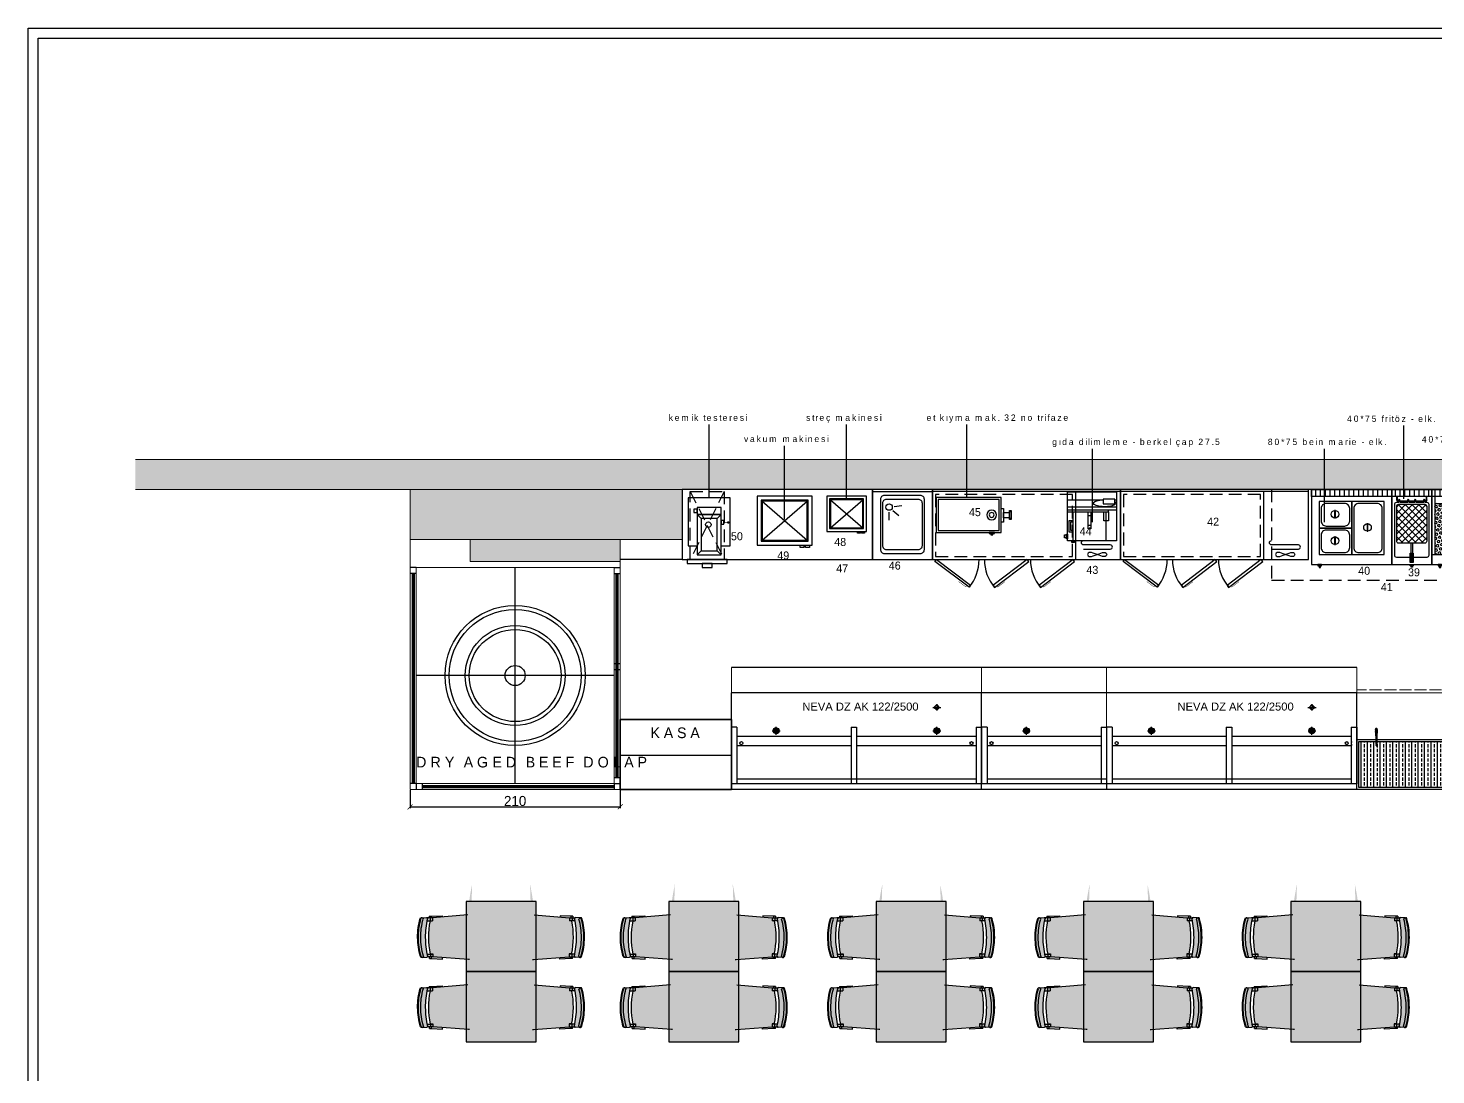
# Model space of a CAD drawing. Header units: millimetres. Extents: x 9520 to 12390, y -1568 to 373.
# Drawn here: x 9520 to 10926, y -673 to 373 of the extents above; entities that cross this region are included whole.
import ezdxf

# ---------------------------------------------------------------- set-up
doc = ezdxf.new("R2010")
doc.units = ezdxf.units.MM
doc.linetypes.add('ACAD_ISO02W100', pattern=[15, 12, -3])
doc.linetypes.add('DASHED', pattern=[19.05, 12.7, -6.35])
for name, color, linetype in [('100', 11, 'Continuous'), ('4', 5, 'Continuous'), ('5', 6, 'Continuous'), ('Kıtc-002 Çizgi', 7, 'Continuous'), ('Kıtc-008 Rakam', 1, 'Continuous'), ('Kıtc-025 Antet', 7, 'Continuous'), ('Kıtc-040 Davlumbaz', 4, 'Continuous'), ('set altı dolap', 92, 'Continuous'), ('tefris', 39, 'Continuous'), ('TEKSO REYON YERLESIM', 5, 'Continuous')]:
    doc.layers.add(name, color=color, linetype=linetype)
doc.layers.add('gzm', color=250, linetype='Continuous', lineweight=20)
doc.layers.add('Ölçüler', color=165, linetype='Continuous', lineweight=20)
doc.styles.get("Standard").update_dxf_attribs({"font": 'stylu.ttf', "height": 10})
doc.styles.add('YAZI01', font='SIMPLXTW.SHX', dxfattribs={"width": 0.6})
doc.dimstyles.new('ISO-25', dxfattribs={"dimtxt": 2.5, "dimasz": 5, "dimexe": 1.25, "dimexo": 0.625, "dimtad": 1, "dimdec": 0, "dimtxsty": 'Standard', "dimblk": 'ARCHTICK', "dimcen": 2.5, "dimclrd": 256, "dimclre": 256, "dimclrt": 256, "dimadec": 0, "dimazin": 0, "dimtfac": 1, "dimtdec": 0, "dimtmove": 0, "dimatfit": 3, "dimldrblk": 'ARCHTICK', "dimfxl": 1, "dimlwd": -1, "dimlwe": -1, "dimarcsym": 0})

# ---------------------------------------------------------------- blocks, each defined once
blk = doc.blocks.new('dfgbdf')
at = {"layer": 'tefris'}
for p, q in [((-2454111.6, 525210.2), (-2454111.7, 525205.8)), ((-2454111.6, 525210.2), (-2454111.7, 525205.8)), ((-2454111.6, 525210.2), (-2454111.6, 525211.1)), ((-2454111.4, 525199.8), (-2454111.4, 525205.1)), ((-2454108.5, 525205.1), (-2454108.5, 525199.8)), ((-2454075.3, 525204.9), (-2454075.3, 525199.5)), ((-2454072.4, 525199.5), (-2454072.4, 525204.8)), ((-2454072, 525209.9), (-2454072.1, 525205.5)), ((-2454072, 525209.9), (-2454072.1, 525205.5)), ((-2454072, 525209.9), (-2454072, 525210.8)), ((-2454114.4, 525164.5), (-2454111.4, 525199.8)), ((-2454113, 525201.1), (-2454113.6, 525190.3)), ((-2454113.6, 525190.3), (-2454112.2, 525190.2)), ((-2454113, 525203.1), (-2454113, 525201.1)), ((-2454113, 525203.1), (-2454111.4, 525203.1)), ((-2454113, 525201.1), (-2454111.4, 525201.1)), ((-2454111.4, 525202.3), (-2454108.5, 525202.3)), ((-2454111.4, 525199.8), (-2454108.4, 525199.8)), ((-2454108.4, 525202.1), (-2454108.4, 525199.8)), ((-2454075.4, 525201.8), (-2454075.4, 525199.5)), ((-2454075.4, 525199.5), (-2454072.4, 525199.5)), ((-2454075.3, 525202), (-2454072.4, 525202)), ((-2454070.8, 525202.8), (-2454072.4, 525202.8)), ((-2454070.8, 525200.8), (-2454072.4, 525200.8)), ((-2454069.9, 525163.7), (-2454072.4, 525199.5)), ((-2454070.3, 525189.9), (-2454071.7, 525190)), ((-2454070.8, 525202.8), (-2454070.8, 525200.8)), ((-2454070.8, 525200.8), (-2454070.3, 525189.9))]:
    blk.add_line(p, q, dxfattribs=at)
for centre, radius, start, end in [((-2454110.7, 525205.8), 1, 179.5893, 282.1717), ((-2454110.6, 525211.1), 1, 106.425, 179.5893), ((-2454111, 525210.5), 0.665, 128.1843, 174.5564), ((-2454110.6, 525210.2), 1, 179.5893, 285.8993), ((-2454110.5, 525209.9), 1.47, 98.722, 127.3174), ((-2454092.4, 525148.8), 65.9, 89.4588, 106.2935), ((-2454092.4, 525148.8), 65.2, 89.4588, 106.2935), ((-2454092.6, 525121.4), 85.3, 89.4885, 102.0701), ((-2454092.4, 525145.7), 65.9, 89.4589, 105.7679), ((-2454092.4, 525122.7), 80.9, 77.8244, 101.3542), ((-2454092.1, 525148.8), 65.9, 72.885, 89.7197), ((-2454092.1, 525148.8), 65.2, 72.885, 89.7197), ((-2454092.1, 525145.7), 65.9, 73.4107, 89.7196), ((-2454092.3, 525121.4), 85.3, 77.1085, 89.69), ((-2454073, 525209.9), 1, 253.2792, 359.5893), ((-2454073.1, 525205.5), 1, 257.0069, 359.5893), ((-2454073.2, 525209.6), 1.47, 51.8612, 80.4566), ((-2454073, 525210.8), 1, 359.5893, 72.7536), ((-2454072.7, 525210.3), 0.665, 4.6222, 50.9943), ((-2454072.9, 525163.5), 3, 344.9839, 3.988)]:
    blk.add_arc(centre, radius, start, end, dxfattribs=at)
blk = doc.blocks.new('cxvbcvb')
at = {"layer": 'tefris'}
h = blk.add_hatch(color=18, dxfattribs=at)
h.set_gradient(color1=(8, 8, 8), color2=(92, 92, 92), one_color=1, tint=0.36, name='CYLINDER')
h.paths.add_polyline_path([(-2452054.9, 521568.1, 0.330551), (-2452056.1, 521568), (-2452056.5, 521567.6, -0.242744), (-2452055.9, 521567.8, -0.119053), (-2452055.2, 521567.5, -0.073588), (-2452040.1, 521555.9, -0.073588), (-2452028.9, 521540.5, -0.119053), (-2452028.6, 521539.8, -0.219609), (-2452028.8, 521539.3), (-2452028.5, 521539.6, 0.330546), (-2452028.3, 521540.8, 0.073588), (-2452039.6, 521556.4, 0.073588)])
edge = h.paths.add_edge_path()
edge.add_ellipse((-2452076.2, 521432.5), major_axis=(-55.9, 111.8), ratio=0.426528, start_angle=297.7073, end_angle=323.0177, ccw=False)
edge.add_line((-2452059.9, 521505.6), (-2452036.7, 521532))
edge.add_line((-2452036.7, 521532), (-2452038.8, 521534.1))
edge.add_line((-2452038.8, 521534.1), (-2452037.2, 521535.7))
edge.add_arc((-2452105.4, 521492.3), 80.9, 392.4803, 416.0101)
edge.add_line((-2452060.2, 521559.4), (-2452061.8, 521557.8))
edge.add_line((-2452061.8, 521557.8), (-2452063.9, 521559.9))
edge.add_line((-2452063.9, 521559.9), (-2452091.5, 521536.9))
edge.add_arc((-2452089.6, 521534.6), 3, 129.8465, 148.8439)
h.paths.add_polyline_path([(-2452033.8, 521536.1, 0.479029), (-2452032.2, 521535.9), (-2452029.1, 521539, -0.500272), (-2452030.7, 521539.2, 0.071282), (-2452041.7, 521554.3, 0.071282), (-2452056.5, 521565.8, -0.500262), (-2452056.7, 521567.3), (-2452059.9, 521564.3, 0.479021), (-2452059.7, 521562.7, -0.054963), (-2452045.3, 521550.8, -0.054963)])
h.paths.add_polyline_path([(-2452040.1, 521555.9, 0.073588), (-2452055.2, 521567.5, 0.125422), (-2452055.9, 521567.8, 0.228135), (-2452056.5, 521567.6), (-2452056.7, 521567.3), (-2452056.7, 521567.3, 0.49885), (-2452056.5, 521565.8, -0.071299), (-2452041.7, 521554.3, -0.071299), (-2452030.7, 521539.2, 0.49886), (-2452029.1, 521539), (-2452028.8, 521539.3, 0.205144), (-2452028.6, 521539.8, 0.125422), (-2452028.9, 521540.5, 0.073588)])
h.paths.add_polyline_path([(-2452043.1, 521524.8), (-2452042.1, 521523.8), (-2452034.7, 521531.7), (-2452035.8, 521532.9), (-2452036.7, 521532)])
h.paths.add_polyline_path([(-2452072.3, 521554.7), (-2452071.3, 521553.8), (-2452063.9, 521559.9), (-2452063, 521560.8), (-2452064.1, 521562)])
h.paths.add_polyline_path([(-2452061.6, 521562.2), (-2452062.7, 521563.4), (-2452064.1, 521562), (-2452063, 521560.8)])
h.paths.add_polyline_path([(-2452035.8, 521532.9), (-2452034.7, 521531.7), (-2452033.2, 521533.1), (-2452034.4, 521534.3)])
h.paths.add_polyline_path([(-2452037, 521535.8), (-2452034.9, 521533.7), (-2452033, 521535.6, -0.254011), (-2452033.8, 521536.1, 0.005936), (-2452034.9, 521537.8)])
h = blk.add_hatch(color=33, dxfattribs=at)
h.set_gradient(color1=(172, 159, 128), one_color=1, tint=1, name='CYLINDER')
h.paths.add_polyline_path([(-2452061.9, 521557.8), (-2452060.1, 521559.6), (-2452062.1, 521561.7), (-2452063.9, 521559.9)])
h.paths.add_polyline_path([(-2452062.1, 521561.7), (-2452060.1, 521559.6), (-2452058, 521561.6, 0.005936), (-2452059.7, 521562.7, -0.254011), (-2452060.2, 521563.6)])
h.paths.add_polyline_path([(-2452036.7, 521532), (-2452034.9, 521533.7), (-2452037, 521535.8), (-2452038.8, 521534)])
at = {"layer": 'tefris', "xscale": -1, "rotation": 313.834453724185}
blk.add_blockref('dfgbdf', (-4530547.7, 1928048.9), dxfattribs=at)
blk = doc.blocks.new('fgvbhfgjh')
h = blk.add_hatch(color=18)
h.set_gradient(color1=(8, 8, 8), color2=(145, 145, 145), one_color=1, tint=0.57, name='INVCURVED')
h.paths.add_polyline_path([(-2451483.2, 521668.9), (-2451413.2, 521668.9), (-2451413.2, 521598.9), (-2451483.2, 521598.9)])
blk.add_lwpolyline([(-2451483.2, 521668.9), (-2451413.2, 521668.9), (-2451413.2, 521598.9), (-2451483.2, 521598.9), (-2451483.2, 521668.9)])
blk = doc.blocks.new('xcvbcvb')
at = {"xscale": -1, "rotation": 43.87511918303526}
blk.add_blockref('cxvbcvb', (-3857842.9, -1553923), dxfattribs=at)
at = {"rotation": 316.1248808169647}
blk.add_blockref('cxvbcvb', (-1045530, -1553923), dxfattribs=at)
blk.add_blockref('fgvbhfgjh', (-238.3, -111.4))
blk = doc.blocks.new('bakırboru')
at = {"true_color": 0xffffff}
h = blk.add_hatch(dxfattribs=at)
h.set_pattern_fill('JIS_WOOD', style=0)
h.set_pattern_definition([(45, (-8096.9039, -2820.859), (-0.5, 0.5), [])])
edge = h.paths.add_edge_path()
edge.add_line((0, -4), (28, -32))
edge.add_line((28, -32), (0, -32))
edge.add_line((0, -32), (0, -4))
edge = h.paths.add_edge_path()
edge.add_line((0, -32), (0, -60))
edge.add_line((-28, -32), (0, -32))
edge.add_line((0, -60), (-28, -32))
at = {"color": 7, "true_color": 0xffffff}
for p, q in [((-28, -32), (0, -32)), ((0, -60), (-28, -32)), ((0, -32), (0, -4)), ((0, -4), (28, -32)), ((0, -32), (0, -60)), ((28, -32), (0, -32))]:
    blk.add_line(p, q, dxfattribs=at)
at = {"layer": '5', "color": 7, "linetype": 'Continuous', "true_color": 0xffffff}
for p, q in [((0, 0), (0, -64)), ((-41, -32), (41, -32)), ((-28, -32), (0, -4)), ((0, -60), (-28, -32)), ((0, -4), (28, -32)), ((28, -32), (0, -60))]:
    blk.add_line(p, q, dxfattribs=at)
blk = doc.blocks.new('su gideri')
h = blk.add_hatch()
h.set_pattern_fill('JIS_WOOD', color=1, style=0)
h.set_pattern_definition([(45, (-5242.50385, -2595.01124), (-0.5, 0.5), [])])
edge = h.paths.add_edge_path()
edge.add_arc((0, -39), 29, 0, 360)
at = {"layer": '4', "color": 3, "linetype": 'Continuous'}
blk.add_circle((0, -39), 29, dxfattribs=at)
at = {"layer": '5', "color": 3, "linetype": 'Continuous'}
for p, q in [((0, -11), (0, 0)), ((-39, -39), (-29, -39)), ((0, -79), (0, -68)), ((29, -39), (39, -39))]:
    blk.add_line(p, q, dxfattribs=at)
blk = doc.blocks.new('A$C4EF3505B')
at = {"color": 1}
for p, q in [((0, 96.8), (0, 122)), ((0, 96.8), (0, 122)), ((125, 96.8), (125, 122)), ((125, 96.8), (125, 122))]:
    blk.add_line(p, q, dxfattribs=at)
at = {"color": 5}
for p, q in [((0, 62.5), (0, 96.8)), ((125, 62.5), (125, 96.8))]:
    blk.add_line(p, q, dxfattribs=at)
at = {"layer": '100', "color": 1, "linetype": 'Continuous'}
for p, q in [((125, 122), (0, 122)), ((125, 96.8), (0, 96.8))]:
    blk.add_line(p, q, dxfattribs=at)
at = {"layer": '100', "color": 5, "linetype": 'Continuous'}
for p, q in [((0, 62.5), (0, 5.8)), ((5.5, 62.5), (0.1, 62.5)), ((0.1, 62.5), (0.1, 5.8)), ((5.5, 62.5), (5.5, 5.8)), ((119.6, 62.5), (125, 62.5)), ((119.6, 62.5), (119.6, 5.8)), ((125, 62.5), (125, 5.8)), ((119.6, 53.2), (5.5, 53.2)), ((119.6, 43.7), (5.5, 43.7)), ((125, 5.8), (0, 5.8)), ((122.3, 10.5), (5.5, 10.5)), ((125, 10.5), (122.3, 10.5)), ((125, 5.8), (125, 0)), ((125, 0), (0, 0))]:
    blk.add_line(p, q, dxfattribs=at)
at = {"layer": '4', "color": 5, "linetype": 'Continuous'}
for q in [(0, 96.8), (0, 5.8)]:
    blk.add_line((0, 0), q, dxfattribs=at)
at = {"layer": '4', "color": 3, "linetype": 'Continuous'}
blk.add_circle((10, 46.4), 1.55, dxfattribs=at)
at = {"xscale": 0.09999999338469934, "yscale": 0.09999999338469934, "zscale": 0.09999999338469934}
blk.add_blockref('su gideri', (44.8, 62.8), dxfattribs=at)
blk = doc.blocks.new('A$C00580BB1')
at = {"color": 1}
for p, q in [((0.1, 96.8), (0.1, 122)), ((0.1, 96.8), (0.1, 122)), ((250.1, 96.8), (250.1, 122)), ((250.1, 96.8), (250.1, 122)), ((625, 96.8), (625, 122)), ((625, 96.8), (625, 122))]:
    blk.add_line(p, q, dxfattribs=at)
at = {"color": 5}
for p, q in [((250.1, 62.5), (250.1, 96.8)), ((625, 62.5), (625, 96.8))]:
    blk.add_line(p, q, dxfattribs=at)
at = {"layer": '100', "color": 1, "linetype": 'Continuous'}
for p, q in [((250.1, 122), (0.1, 122)), ((625, 122), (375.1, 122)), ((250.1, 96.8), (0.1, 96.8)), ((625, 96.8), (375.1, 96.8))]:
    blk.add_line(p, q, dxfattribs=at)
at = {"layer": '100', "color": 5, "linetype": 'Continuous'}
for p, q in [((0, 62.5), (0, 5.8)), ((5.6, 62.5), (0.2, 62.5)), ((0.2, 62.5), (0.2, 5.8)), ((5.6, 62.5), (5.6, 5.8)), ((119.8, 62.5), (125.1, 62.5)), ((119.8, 62.5), (119.8, 5.8)), ((125.1, 62.5), (125.1, 5.8)), ((244.7, 62.5), (250.1, 62.5)), ((244.7, 62.5), (244.7, 5.8)), ((250.1, 62.5), (250.1, 5.8)), ((250.2, 62.5), (250.2, 5.8)), ((380.6, 62.5), (375.2, 62.5)), ((380.6, 62.5), (380.6, 5.8)), ((494.7, 62.5), (500.1, 62.5)), ((494.7, 62.5), (494.7, 5.8)), ((500.1, 62.5), (500.1, 5.8)), ((619.6, 62.5), (625, 62.5)), ((619.6, 62.5), (619.6, 5.8)), ((625, 62.5), (625, 5.8)), ((625.1, 62.5), (625.1, 5.8)), ((119.8, 53.2), (5.6, 53.2)), ((119.8, 43.7), (5.6, 43.7)), ((244.7, 53.2), (125.1, 53.2)), ((244.7, 43.7), (125.1, 43.7)), ((494.7, 53.2), (380.6, 53.2)), ((494.7, 43.7), (380.6, 43.7)), ((619.6, 53.2), (500.1, 53.2)), ((619.6, 43.7), (500.1, 43.7)), ((250.1, 5.8), (0.1, 5.8)), ((250.1, 0), (0.1, 0)), ((122.5, 10.5), (5.6, 10.5)), ((244.7, 10.5), (122.5, 10.5)), ((625, 5.8), (375.1, 5.8)), ((625, 0), (375.1, 0)), ((497.4, 10.5), (380.6, 10.5)), ((619.6, 10.5), (497.4, 10.5))]:
    blk.add_line(p, q, dxfattribs=at)
at = {"layer": '4', "color": 5, "linetype": 'Continuous'}
for p, q in [((0.1, 0), (0.1, 96.8)), ((0.1, 0), (0.1, 96.8)), ((250.1, 0), (250.1, 96.8)), ((625, 0), (625, 96.8)), ((250.1, 0), (250.1, 5.8)), ((625, 0), (625, 5.8))]:
    blk.add_line(p, q, dxfattribs=at)
at = {"layer": '4', "color": 3, "linetype": 'Continuous'}
for centre in [(10.1, 46.4), (240.1, 46.4), (385.1, 46.4), (615.1, 46.4)]:
    blk.add_circle(centre, 1.55, dxfattribs=at)
at = {"layer": '5', "color": 0, "linetype": 'Continuous'}
for p, q in [((202.5, 82.1), (205.4, 85)), ((205.4, 85), (208.2, 82.1)), ((577.5, 82.1), (580.3, 85)), ((580.3, 85), (583.2, 82.1)), ((205.4, 79.3), (202.5, 82.1)), ((208.2, 82.1), (205.4, 79.3)), ((580.3, 79.3), (577.5, 82.1)), ((583.2, 82.1), (580.3, 79.3))]:
    blk.add_line(p, q, dxfattribs=at)
at = {"xscale": 0.09999999338469934, "yscale": 0.09999999338469934, "zscale": 0.09999999338469934}
for name, p in [('bakırboru', (205.4, 85.4)), ('bakırboru', (580.3, 85.4)), ('su gideri', (44.9, 62.8)), ('su gideri', (205.4, 62.8)), ('su gideri', (419.9, 62.8)), ('su gideri', (580.3, 62.8))]:
    blk.add_blockref(name, p, dxfattribs=at)
at = {"layer": 'Ölçüler', "color": 0}
blk.add_blockref('A$C4EF3505B', (250.1, 0), dxfattribs=at)
at = {"layer": 'TEKSO REYON YERLESIM', "color": 0, "char_height": 8, "width": 166.958, "attachment_point": 1}
for insert in [(71, 87), (445.9, 87)]:
    blk.add_mtext('{\\fArial|b0|i0|c162|p34;NEVA DZ AK 122/2500}', dxfattribs=dict(at, insert=insert))
blk = doc.blocks.new('A$C29CC16CF')
at = {"layer": 'Kıtc-002 Çizgi'}
h = blk.add_hatch(dxfattribs=at)
h.set_pattern_fill('ANSI32', color=30, angle=180, style=0)
h.set_pattern_definition([(225, (4280.58264, 7818.06036), (0.265165043, -0.265165043), []), (225, (4280.40587, 7818.06036), (0.265165043, -0.265165043), [])])
h.paths.add_polyline_path([(19, 53.1), (20.4, 53.1), (20.4, 54.1), (18.9, 54.1)])
h.paths.add_polyline_path([(19, 52.3), (19.3, 52.3), (19.3, 46.5), (19.4, 45.1), (19.9, 45.1), (20, 46.5), (20, 52.3), (20.3, 52.3), (20.4, 53.1), (19, 53.1)])
h.paths.add_polyline_path([(18.9, 56.1), (20.5, 56.1), (20.6, 60.2, 0.437405), (19.9, 61), (19.4, 61, 0.437405), (18.7, 60.2)])
h.paths.add_polyline_path([(18.9, 54.1), (20.4, 54.1), (20.5, 56.1), (18.9, 56.1)])
h.paths.add_polyline_path([(19.5, 43.8), (19.9, 43.8), (19.9, 45.1), (19.4, 45.1)])
h = blk.add_hatch(dxfattribs=at)
h.set_pattern_fill('ANSI32', color=30, angle=180, style=0)
h.set_pattern_definition([(315, (-4155.5826, 7818.06036), (-0.265165043, -0.265165043), []), (315, (-4155.4058, 7818.06036), (-0.265165043, -0.265165043), [])])
h.paths.add_polyline_path([(106, 53.1), (104.6, 53.1), (104.6, 54.1), (106.1, 54.1)])
h.paths.add_polyline_path([(106, 52.3), (105.7, 52.3), (105.7, 46.5), (105.6, 45.1), (105.1, 45.1), (105, 46.5), (105, 52.3), (104.7, 52.3), (104.6, 53.1), (106, 53.1)])
h.paths.add_polyline_path([(106.1, 56.1), (104.5, 56.1), (104.4, 60.2, -0.437405), (105.1, 61), (105.6, 61, -0.437405), (106.3, 60.2)])
h.paths.add_polyline_path([(106.1, 54.1), (104.6, 54.1), (104.5, 56.1), (106.1, 56.1)])
h.paths.add_polyline_path([(105.5, 43.8), (105.1, 43.8), (105.1, 45.1), (105.6, 45.1)])
h = blk.add_hatch(dxfattribs=at)
h.set_pattern_fill('ANSI32', color=30, angle=180, style=0)
h.set_pattern_definition([(225, (4405.58264, 7818.06036), (0.265165043, -0.265165043), []), (225, (4405.40587, 7818.06036), (0.265165043, -0.265165043), [])])
h.paths.add_polyline_path([(144, 53.1), (145.4, 53.1), (145.4, 54.1), (143.9, 54.1)])
h.paths.add_polyline_path([(144, 52.3), (144.3, 52.3), (144.3, 46.5), (144.4, 45.1), (144.9, 45.1), (145, 46.5), (145, 52.3), (145.3, 52.3), (145.4, 53.1), (144, 53.1)])
h.paths.add_polyline_path([(143.9, 56.1), (145.5, 56.1), (145.6, 60.2, 0.437405), (144.9, 61), (144.4, 61, 0.437405), (143.7, 60.2)])
h.paths.add_polyline_path([(143.9, 54.1), (145.4, 54.1), (145.5, 56.1), (143.9, 56.1)])
h.paths.add_polyline_path([(144.5, 43.8), (144.9, 43.8), (144.9, 45.1), (144.4, 45.1)])
h = blk.add_hatch(dxfattribs=at)
h.set_pattern_fill('ANSI32', color=30, angle=180, style=0)
h.set_pattern_definition([(315, (-4030.5826, 7818.06036), (-0.265165043, -0.265165043), []), (315, (-4030.4058, 7818.06036), (-0.265165043, -0.265165043), [])])
h.paths.add_polyline_path([(231, 53.1), (229.6, 53.1), (229.6, 54.1), (231.1, 54.1)])
h.paths.add_polyline_path([(231, 52.3), (230.7, 52.3), (230.7, 46.5), (230.6, 45.1), (230.1, 45.1), (230, 46.5), (230, 52.3), (229.7, 52.3), (229.6, 53.1), (231, 53.1)])
h.paths.add_polyline_path([(231.1, 56.1), (229.5, 56.1), (229.4, 60.2, -0.437405), (230.1, 61), (230.6, 61, -0.437405), (231.3, 60.2)])
h.paths.add_polyline_path([(231.1, 54.1), (229.6, 54.1), (229.5, 56.1), (231.1, 56.1)])
h.paths.add_polyline_path([(230.5, 43.8), (230.1, 43.8), (230.1, 45.1), (230.6, 45.1)])
h = blk.add_hatch(dxfattribs=at)
h.set_pattern_fill('ANSI33', color=254, angle=225, style=0)
h.set_pattern_definition([(270, (7340.176, 2994.23), (6.35, -2e-15), []), (270, (7337.001, 2991.055), (6.35, -2e-15), [3.175, -1.5875])])
h.paths.add_polyline_path([(123, 2), (123, 48), (105.7, 48), (105.7, 46.5), (105.5, 43.8), (105.1, 43.8), (105.1, 43.8), (105, 46.5), (105, 48), (-5, 48), (-5, 46.5), (-5.1, 43.8), (-5.5, 43.8), (-5.5, 43.8), (-5.7, 46.5), (-5.7, 48), (2, 48), (2, 2)])
h = blk.add_hatch(dxfattribs=at)
h.set_pattern_fill('ANSI33', color=254, angle=225, style=0)
h.set_pattern_definition([(270, (7465.176, 2994.23), (6.35, -2e-15), []), (270, (7462.001, 2991.055), (6.35, -2e-15), [3.175, -1.5875])])
h.paths.add_polyline_path([(248, 2), (248, 48), (230.7, 48), (230.7, 46.5), (230.5, 43.8), (230.1, 43.8), (230.1, 43.8), (230, 46.5), (230, 48), (120, 48), (120, 46.5), (119.9, 43.8), (119.5, 43.8), (119.5, 43.8), (119.3, 46.5), (119.3, 48), (127, 48), (127, 2)])
at = {"layer": 'Kıtc-002 Çizgi', "color": 30}
for p, q in [((18.7, 60.2), (19, 52.3)), ((19.4, 61), (19.9, 61)), ((19.9, 61), (19.4, 61)), ((20.6, 60.2), (20.3, 52.3)), ((20.3, 52.3), (20.6, 60.2)), ((104.4, 60.2), (104.7, 52.3)), ((104.7, 52.3), (104.4, 60.2)), ((105.6, 61), (105.1, 61)), ((105.1, 61), (105.6, 61)), ((106.3, 60.2), (106, 52.3)), ((143.7, 60.2), (144, 52.3)), ((144.4, 61), (144.9, 61)), ((144.9, 61), (144.4, 61)), ((145.6, 60.2), (145.3, 52.3)), ((145.3, 52.3), (145.6, 60.2)), ((229.4, 60.2), (229.7, 52.3)), ((229.7, 52.3), (229.4, 60.2)), ((230.6, 61), (230.1, 61)), ((230.1, 61), (230.6, 61)), ((231.3, 60.2), (231, 52.3)), ((19, 52.3), (19.3, 52.3)), ((19.3, 52.3), (19.3, 46.5)), ((19.3, 46.5), (19.5, 43.8)), ((19.5, 43.8), (19.9, 43.8)), ((19.9, 43.8), (19.5, 43.8)), ((20, 46.5), (19.9, 43.8)), ((20, 52.3), (20, 46.5)), ((20.3, 52.3), (20, 52.3)), ((20, 52.3), (20.3, 52.3)), ((104.7, 52.3), (105, 52.3)), ((105, 52.3), (104.7, 52.3)), ((105, 52.3), (105, 46.5)), ((105, 46.5), (105.1, 43.8)), ((105.1, 43.8), (105.5, 43.8)), ((105.5, 43.8), (105.1, 43.8)), ((105.7, 46.5), (105.5, 43.8)), ((105.7, 52.3), (105.7, 46.5)), ((106, 52.3), (105.7, 52.3)), ((144, 52.3), (144.3, 52.3)), ((144.3, 52.3), (144.3, 46.5)), ((144.3, 46.5), (144.5, 43.8)), ((144.5, 43.8), (144.9, 43.8)), ((144.9, 43.8), (144.5, 43.8)), ((145, 46.5), (144.9, 43.8)), ((145, 52.3), (145, 46.5)), ((145.3, 52.3), (145, 52.3)), ((145, 52.3), (145.3, 52.3)), ((229.7, 52.3), (230, 52.3)), ((230, 52.3), (229.7, 52.3)), ((230, 52.3), (230, 46.5)), ((230, 46.5), (230.1, 43.8)), ((230.1, 43.8), (230.5, 43.8)), ((230.5, 43.8), (230.1, 43.8)), ((230.7, 46.5), (230.5, 43.8)), ((230.7, 52.3), (230.7, 46.5)), ((231, 52.3), (230.7, 52.3))]:
    blk.add_line(p, q, dxfattribs=at)
for points in [[(125, 0), (0, 0), (0, 50), (125, 50)], [(123, 2), (2, 2), (2, 48), (123, 48)], [(250, 0), (125, 0), (125, 50), (250, 50)], [(248, 2), (127, 2), (127, 48), (248, 48)]]:
    blk.add_lwpolyline(points, close=True, dxfattribs=at)
for centre, start, end in [((19.4, 60.3), 90, 184.4992), ((19.9, 60.3), 355.5008, 90), ((19.9, 60.3), 355.5008, 90), ((105.1, 60.3), 90, 184.4992), ((105.1, 60.3), 90, 184.4992), ((105.6, 60.3), 355.5008, 90), ((144.4, 60.3), 90, 184.4992), ((144.9, 60.3), 355.5008, 90), ((144.9, 60.3), 355.5008, 90), ((230.1, 60.3), 90, 184.4992), ((230.1, 60.3), 90, 184.4992), ((230.6, 60.3), 355.5008, 90)]:
    blk.add_arc(centre, 0.706, start, end, dxfattribs=at)
blk = doc.blocks.new('A$C72F735DC')
at = {"layer": 'Kıtc-002 Çizgi'}
for p, q in [((188, 95.8), (0, 95.8)), ((155.2, 33.6), (155, 32.8)), ((155, 32.8), (155.2, 32.1)), ((155.7, 34.2), (155.2, 33.6)), ((155.2, 32.1), (155.7, 31.5)), ((156.5, 34.7), (155.7, 34.2)), ((155.7, 31.5), (156.5, 31)), ((157.6, 34.8), (156.5, 34.7)), ((156.5, 31), (157.6, 30.8)), ((159.1, 34.7), (157.6, 34.8)), ((157.6, 30.8), (159.1, 31)), ((160.8, 34.2), (159.1, 34.7)), ((159.1, 31), (160.8, 31.5)), ((162.6, 33.6), (160.8, 34.2)), ((160.8, 31.5), (162.6, 32.1)), ((164.6, 32.8), (162.6, 33.6)), ((162.6, 32.1), (164.6, 32.8)), ((164.6, 32.8), (166.5, 33.6)), ((166.5, 32.1), (164.6, 32.8)), ((166.5, 33.6), (168.4, 34.2)), ((168.4, 31.5), (166.5, 32.1)), ((168.4, 34.2), (170.1, 34.7)), ((170.1, 31), (168.4, 31.5)), ((170.1, 34.7), (171.6, 34.8)), ((171.6, 30.8), (170.1, 31)), ((171.6, 34.8), (172.7, 34.7)), ((172.7, 31), (171.6, 30.8)), ((172.7, 34.7), (173.5, 34.2)), ((173.5, 31.5), (172.7, 31)), ((173.5, 34.2), (174, 33.6)), ((174, 32.1), (173.5, 31.5)), ((174, 33.6), (174.2, 32.8)), ((174.2, 32.8), (174, 32.1))]:
    blk.add_line(p, q, dxfattribs=at)
for points in [[(188, 27.8), (188, 97.8), (0, 97.8), (0, 27.8)], [(36.7, 0.2), (2.5, 25.8), (4, 27.8), (38.2, 2.2)], [(62.1, 0), (96.2, 25.8), (94.6, 27.8), (60.5, 2)], [(108, 0), (142.1, 25.8), (140.6, 27.8), (106.5, 2)]]:
    blk.add_lwpolyline(points, close=True, dxfattribs=at)
at = {"layer": 'Kıtc-002 Çizgi', "linetype": 'DASHED'}
blk.add_lwpolyline([(140, 92.8), (3, 92.8), (3, 30.8), (140, 30.8)], close=True, dxfattribs=at)
at = {"layer": 'Kıtc-002 Çizgi'}
blk.add_lwpolyline([(143, 95.8), (143, 27.8)], dxfattribs=at)
for points in [[(177.7, 42.5), (151, 42.5, -1), (151, 46.8)], [(151, 38.2), (177.7, 38.2, 1), (177.7, 42.5)]]:
    blk.add_lwpolyline(points, format="xyb", dxfattribs=at)
at = {"layer": 'Kıtc-002 Çizgi', "const_width": 0.427}
for points in [[(34.4, 1.8), (33.4, 0.5), (27.8, 4.7), (26.3, 5.8)], [(64.3, 1.7), (65.3, 0.4), (70.9, 4.6), (72.4, 5.7)], [(110.3, 1.7), (111.3, 0.4), (116.9, 4.6), (118.4, 5.7)]]:
    blk.add_lwpolyline(points, dxfattribs=at)
at = {"layer": 'Kıtc-002 Çizgi'}
for centre, start, end in [((4, 27.8), 319.755, 0), ((94.6, 27.8), 180, 220.5092), ((140.6, 27.8), 180, 220.5092)]:
    blk.add_arc(centre, 42.7, start, end, dxfattribs=at)
blk = doc.blocks.new('A$C16284146')
at = {"layer": 'Kıtc-002 Çizgi'}
for p, q in [((16.5, 47.3), (16.5, 39.4)), ((20.4, 49), (26.5, 43.9)), ((21.7, 52.8), (29.5, 53.9))]:
    blk.add_line(p, q, dxfattribs=at)
for points in [[(0, 0), (60, 0), (60, 70), (0, 70)], [(0, 68), (60, 68), (60, 70), (0, 70)]]:
    blk.add_lwpolyline(points, close=True, dxfattribs=at)
for points in [[(12, 6), (48, 6, 0.414214), (52, 10), (52, 60, 0.414214), (48, 64), (12, 64, 0.414214), (8, 60), (8, 10, 0.414214)], [(14, 10), (46, 10, 0.414214), (50, 14), (50, 56, 0.414214), (46, 60), (14, 60, 0.414214), (10, 56), (10, 14, 0.414214)]]:
    blk.add_lwpolyline(points, format="xyb", close=True, dxfattribs=at)
blk.add_circle((16.7, 52.3), 3.19, dxfattribs=at)
blk = doc.blocks.new('A$C39C53ABC')
at = {"layer": 'Kıtc-002 Çizgi'}
for points in [[(0, 9), (40.3, 9), (40.3, 33), (0, 33)], [(4, 13), (36.3, 13), (36.3, 29), (4, 29)], [(40.3, 9), (47.3, 9), (47.3, 33), (40.3, 33)], [(45.7, 33), (45.7, 36.3), (42.1, 36.3), (42.1, 33)], [(34.1, 6.5), (34.1, 8.9), (30.5, 8.9), (30.5, 6.5)]]:
    blk.add_lwpolyline(points, close=True, dxfattribs=at)
for points in [[(4, 29), (0, 33)], [(8.8, 0), (56.8, 0), (56.8, 42), (8.8, 42), (8.8, 33)], [(36.3, 29), (40.3, 33)], [(4, 13), (0, 9)], [(8.8, 9), (8.8, 0)], [(36.3, 13), (40.3, 9)]]:
    blk.add_lwpolyline(points, dxfattribs=at)
at = {"layer": 'Kıtc-002 Çizgi', "const_width": 1.25}
blk.add_lwpolyline([(31.7, 1.9, 1), (32.9, 1.9, 1)], format="xyb", close=True, dxfattribs=at)
at = {"layer": 'Kıtc-002 Çizgi', "const_width": 0.7}
blk.add_lwpolyline([(32.3, 6.5), (32.3, 2.6)], dxfattribs=at)
at = {"layer": 'Kıtc-002 Çizgi'}
blk.add_circle((30.1, 21.8), 2.7, dxfattribs=at)
blk = doc.blocks.new('A$C3DEC779B')
at = {"layer": 'Kıtc-002 Çizgi'}
h = blk.add_hatch(color=256, dxfattribs=at)
h.paths.add_polyline_path([(4, 6.3), (51, 6.3), (51, 47.3), (4, 47.3)])
h.paths.add_polyline_path([(5, 7.3), (50, 7.3), (50, 46.3), (5, 46.3)], flags=16)
for p, q in [((5, 46.3), (50, 7.3)), ((5, 7.3), (50, 46.3))]:
    blk.add_line(p, q, dxfattribs=at)
for points in [[(0, 2.3), (55, 2.3), (55, 51.3), (0, 51.3)], [(4, 6.3), (51, 6.3), (51, 47.3), (4, 47.3)], [(5, 7.3), (50, 7.3), (50, 46.3), (5, 46.3)], [(42.8, 2.3), (46.6, 2.3), (46.6, 0), (42.8, 0)], [(48.4, 2.3), (52.3, 2.3), (52.3, 0), (48.4, 0)]]:
    blk.add_lwpolyline(points, close=True, dxfattribs=at)
blk = doc.blocks.new('A$C17EA7636')
at = {"layer": 'Kıtc-002 Çizgi'}
h = blk.add_hatch(color=256, dxfattribs=at)
h.paths.add_polyline_path([(2.9, 4.5), (36.7, 4.5), (36.7, 34.1), (2.9, 34.1)])
h.paths.add_polyline_path([(3.6, 5.3), (36, 5.3), (36, 33.3), (3.6, 33.3)], flags=16)
for p, q in [((3.6, 33.3), (36, 5.3)), ((3.6, 5.3), (36, 33.3))]:
    blk.add_line(p, q, dxfattribs=at)
for points in [[(0, 1.7), (39.6, 1.7), (39.6, 36.9), (0, 36.9)], [(2.9, 4.5), (36.7, 4.5), (36.7, 34.1), (2.9, 34.1)], [(3.6, 5.3), (36, 5.3), (36, 33.3), (3.6, 33.3)], [(30.8, 1.7), (33.6, 1.7), (33.6, 0), (30.8, 0)], [(34.9, 1.7), (37.7, 1.7), (37.7, 0), (34.9, 0)]]:
    blk.add_lwpolyline(points, close=True, dxfattribs=at)
blk = doc.blocks.new('A$C77C73168')
at = {"layer": 'Kıtc-002 Çizgi'}
for points in [[(0, 35), (65, 35), (65, 0), (0, 0)], [(2, 33), (63, 33), (63, 2), (2, 2)], [(53, 36.1), (58.1, 36.1), (58.1, 35), (53, 35)], [(54.5, 37.3), (56.6, 37.3), (56.6, 36.1), (54.5, 36.1)], [(73.2, 20.3), (67.3, 20.3), (67.3, 15.2), (73.2, 15.2)], [(75, 21.9), (73.2, 21.9), (73.2, 13.1), (75, 13.1)]]:
    blk.add_lwpolyline(points, close=True, dxfattribs=at)
for points in [[(67.3, 24.6), (65, 24.6)], [(65, 11.2), (67.3, 11.2), (67.3, 24.6)], [(73.2, 20.8), (75, 20.8)], [(73.2, 14.2), (75, 14.2)]]:
    blk.add_lwpolyline(points, dxfattribs=at)
for radius in [4.84, 2.42]:
    blk.add_circle((55.4, 17.5), radius, dxfattribs=at)
blk = doc.blocks.new('A$C4F796DB0')
at = {"layer": 'Kıtc-002 Çizgi'}
h = blk.add_hatch(dxfattribs=at)
h.set_pattern_fill('ANSI31', color=256, scale=1.5, angle=45, style=0)
h.set_pattern_definition([(90, (-3458.603, -4988.7387), (-4.7625, 9e-16), [])])
h.paths.add_polyline_path([(0, 77.6), (0, 70.6), (40, 70.6), (40, 77.6)])
h = blk.add_hatch(color=256, dxfattribs=at)
h.paths.add_polyline_path([(35, 66.8), (35, 67.4), (35, 70.6), (34.4, 70.6), (34.4, 67.4, -0.414214), (33.4, 66.4), (33, 66.4), (33, 65.8), (34, 65.8, 0.414214)])
h.paths.add_polyline_path([(32, 66.4), (24, 66.4), (24, 65.8), (32, 65.8)])
h.paths.add_polyline_path([(23, 66.4), (17, 66.4), (17, 65.8), (23, 65.8)])
h.paths.add_polyline_path([(16, 66.4), (8, 66.4), (8, 65.8), (16, 65.8)])
h.paths.add_polyline_path([(5.6, 67.4), (5.6, 70.6), (5, 70.6), (5, 66.8, 0.414214), (6, 65.8), (6.6, 65.8), (7, 65.8), (7, 66.4), (6.6, 66.4, -0.414214)])
h = blk.add_hatch(dxfattribs=at)
h.set_pattern_fill('ANSI37', color=256, scale=1.5, style=0)
h.set_pattern_definition([(45, (-3527.4763, -4976.5224), (-3.367596, 3.367596), []), (135, (-3527.4763, -4976.5224), (-3.367596, -3.367596), [])])
h.paths.add_polyline_path([(35, 60.8, 0.414214), (33, 62.8), (7, 62.8, 0.414214), (5, 60.8), (5, 26, 0.414214), (7, 24), (33, 24, 0.414214), (35, 26)])
blk.add_hatch(color=256, dxfattribs=at).paths.add_polyline_path([(18.5, 14), (21.5, 14), (21.5, 4.8), (18.5, 4.8)])
for p, q in [((5, 70.6), (5.6, 70.6)), ((5, 66.8), (5, 70.6)), ((5.6, 70.6), (5.6, 67.4)), ((35, 70.6), (34.4, 70.6)), ((34.4, 70.6), (34.4, 67.4)), ((35, 67.4), (35, 70.6)), ((6.6, 65.8), (6, 65.8)), ((6.6, 66.4), (7, 66.4)), ((7, 65.8), (6.6, 65.8)), ((7, 64.8), (7, 67.3)), ((8, 64.8), (8, 67.3)), ((8, 66.4), (16, 66.4)), ((16, 65.8), (8, 65.8)), ((16, 64.8), (16, 67.3)), ((17, 64.8), (17, 67.3)), ((17, 66.4), (23, 66.4)), ((23, 65.8), (17, 65.8)), ((23, 64.8), (23, 67.3)), ((24, 64.8), (24, 67.3)), ((24, 66.4), (32, 66.4)), ((32, 65.8), (24, 65.8)), ((32, 64.8), (32, 67.3)), ((33, 64.8), (33, 67.3)), ((33, 66.4), (33.4, 66.4)), ((34, 65.8), (33, 65.8)), ((35, 67.4), (35, 66.8))]:
    blk.add_line(p, q, dxfattribs=at)
for points in [[(0, 2.6), (40, 2.6), (40, 77.6), (0, 77.6)], [(0, 77.6), (40, 77.6), (40, 70.6), (0, 70.6)], [(19, 24), (19, 14), (21, 14), (21, 24)], [(18.4, 2.6), (21.6, 2.6), (21.6, 1.3), (18.4, 1.3)], [(18.5, 14), (21.5, 14), (21.5, 4.8), (18.5, 4.8)], [(19.3, 1.3), (20.7, 1.3), (20.7, 0), (19.3, 0)]]:
    blk.add_lwpolyline(points, close=True, dxfattribs=at)
for points in [[(29, 9.8), (5, 9.8, -0.414214), (3, 11.8), (3, 62.8, -0.414214), (5, 64.8), (7, 64.8)], [(33, 64.8), (35, 64.8, -0.414214), (37, 62.8), (37, 11.8, -0.414214), (35, 9.8), (29, 9.8)]]:
    blk.add_lwpolyline(points, format="xyb", dxfattribs=at)
blk.add_lwpolyline([(7, 62.8), (33, 62.8, -0.414214), (35, 60.8), (35, 26, -0.414214), (33, 24), (7, 24, -0.414214), (5, 26), (5, 60.8, -0.414214)], format="xyb", close=True, dxfattribs=at)
for points in [[(8, 64.8), (16, 64.8)], [(17, 64.8), (23, 64.8)], [(24, 64.8), (32, 64.8)]]:
    blk.add_lwpolyline(points, dxfattribs=at)
for centre, radius, start, end in [((6, 66.8), 1, 180, 270), ((6.6, 67.4), 1, 180, 270), ((7.5, 67.3), 0.5, 0, 180), ((16.5, 67.3), 0.5, 0, 180), ((23.5, 67.3), 0.5, 0, 180), ((32.5, 67.3), 0.5, 0, 180), ((33.4, 67.4), 1, 270, 0), ((34, 66.8), 1, 270, 0)]:
    blk.add_arc(centre, radius, start, end, dxfattribs=at)
blk = doc.blocks.new('A$C14F77213')
at = {"layer": 'Kıtc-002 Çizgi'}
h = blk.add_hatch(dxfattribs=at)
h.set_pattern_fill('ANSI31', color=256, scale=1.5, angle=45, style=0)
h.set_pattern_definition([(90, (-3928.432, -4957.946), (-4.7625, 9e-16), [])])
h.paths.add_polyline_path([(40, 70.9), (40, 77.9), (0, 77.9), (0, 70.9)])
h = blk.add_hatch(dxfattribs=at)
h.set_pattern_fill('HEX', color=256, scale=0.4, angle=45, style=0)
h.set_pattern_definition([(45, (-4118.8184, -4986.2078), (-1.5554256, 1.5554256), [1.27, -2.54]), (165, (-4118.8184, -4986.2078), (-0.5693253, -2.1247509), [1.27, -2.54]), (105, (-4117.9204, -4985.3098), (-2.1247509, -0.5693253), [1.27, -2.54])])
h.paths.add_polyline_path([(37, 63.9), (3, 63.9), (3, 12.9), (37, 12.9)])
blk.add_line((0, 12.9), (40, 12.9), dxfattribs=at)
for points in [[(0, 2.9), (40, 2.9), (40, 77.9), (0, 77.9)], [(0, 77.9), (40, 77.9), (40, 70.9), (0, 70.9)], [(3, 63.9), (37, 63.9), (37, 70.9), (3, 70.9)], [(9.9, 2.9), (6.3, 2.9), (6.3, 1.5), (9.9, 1.5)], [(9, 1.5), (7.5, 1.5), (7.5, 0), (9, 0)]]:
    blk.add_lwpolyline(points, close=True, dxfattribs=at)
blk.add_lwpolyline([(3, 67.9), (3, 12.9), (37, 12.9), (37, 67.9)], dxfattribs=at)
blk = doc.blocks.new('A$C22767B30')
at = {"layer": 'Kıtc-002 Çizgi', "color": 124}
for points in [[(0, 26.5), (0, 0), (32.5, 0), (32.5, 26.5)], [(16.2, 10.1), (16.2, 17.6), (15.4, 17.6), (15.4, 10.1)]]:
    blk.add_lwpolyline(points, close=True, dxfattribs=at)
blk.add_lwpolyline([(2, 19.5), (2, 7, 0.414214), (7, 2), (25.5, 2, 0.414214), (30.5, 7), (30.5, 19.5, 0.414214), (25.5, 24.5), (7, 24.5, 0.414214)], format="xyb", close=True, dxfattribs=at)
blk.add_circle((15.8, 13.8), 3.82, dxfattribs=at)
blk = doc.blocks.new('A$C0D5E7112')
at = {"layer": 'Kıtc-002 Çizgi'}
h = blk.add_hatch(dxfattribs=at)
h.set_pattern_fill('ANSI31', color=256, scale=1.5, angle=45, style=0)
h.set_pattern_definition([(90, (-3933.432, -4957.946), (-4.7625, 9e-16), [])])
h.paths.add_polyline_path([(80, 70.9), (80, 77.9), (0, 77.9), (0, 70.9)])
for points in [[(0, 2.9), (80, 2.9), (80, 77.9), (0, 77.9)], [(0, 77.9), (80, 77.9), (80, 70.9), (0, 70.9)], [(40, 65.9), (40, 12.9), (72.5, 12.9), (72.5, 65.9)], [(56.2, 36.2), (56.2, 43.7), (55.4, 43.7), (55.4, 36.2)], [(9.9, 2.9), (6.3, 2.9), (6.3, 1.5), (9.9, 1.5)], [(9, 1.5), (7.5, 1.5), (7.5, 0), (9, 0)]]:
    blk.add_lwpolyline(points, close=True, dxfattribs=at)
blk.add_lwpolyline([(42, 58.9), (42, 19.9, 0.414214), (47, 14.9), (65.5, 14.9, 0.414214), (70.5, 19.9), (70.5, 58.9, 0.414214), (65.5, 63.9), (47, 63.9, 0.414214)], format="xyb", close=True, dxfattribs=at)
blk.add_circle((55.8, 40), 3.82, dxfattribs=at)
for p in [(7.5, 39.4), (7.5, 12.9)]:
    blk.add_blockref('A$C22767B30', p, dxfattribs=at)
blk = doc.blocks.new('A$C074C243F')
at = {"layer": 'Kıtc-002 Çizgi'}
for p, q in [((0, 52), (49, 52)), ((0, 3), (0, 52)), ((8.2, 50.5), (8.2, 52)), ((15, 3), (15, 52)), ((18, 3), (18, 52)), ((20, 44.1), (18, 44.1)), ((20, 3), (20, 44.1)), ((49, 52), (49, 3)), ((8.2, 3), (8.2, 38.8)), ((23.8, 23.7), (23.8, 26.5)), ((33.4, 23.7), (33.4, 26.5)), ((49, 3), (0, 3)), ((28.7, 4.8), (28.7, 8.8)), ((40.3, 4.8), (28.7, 4.8)), ((30.2, 6.3), (30.2, 8.8)), ((38.8, 6.3), (30.2, 6.3)), ((38.8, 8.8), (38.8, 6.3)), ((40.3, 8.8), (40.3, 4.8))]:
    blk.add_line(p, q, dxfattribs=at)
for points in [[(12, 38.8), (12, 50.5), (7.4, 50.5), (7.4, 38.8)], [(20, 39.4), (20, 44.1), (29.2, 44.1), (29.2, 39.4)], [(20, 8.8), (20, 41.4), (49, 41.4), (49, 8.8)], [(20, 23.7), (20, 26.5), (37.2, 26.5), (37.2, 23.7)], [(47, 3), (47, 2.1), (42.3, 2.1), (42.3, 3)], [(46.2, 2.1), (46.2, 0), (43.1, 0), (43.1, 2.1)], [(49, 7.6), (49, 10), (50.7, 10), (50.7, 7.6)]]:
    blk.add_lwpolyline(points, close=True, dxfattribs=at)
at = {"layer": 'Kıtc-002 Çizgi', "extrusion": (0, 0, -1)}
blk.add_ellipse((11.5, 40.2), major_axis=(0, -11.3), ratio=0.305663, start_param=2.742076, end_param=7.728163, dxfattribs=at)
blk = doc.blocks.new('_ArchTick')
at = {"layer": 'Kıtc-002 Çizgi', "color": 0, "const_width": 0.15}
blk.add_lwpolyline([(-0.5, -0.5), (0.5, 0.5)], dxfattribs=at)
blk = doc.blocks.new('*D83')
at = {"transparency": 16777216}
for p, q in [((9901.3, -388.8), (9901.3, -406.5)), ((10111.3, -388.8), (10111.3, -406.5)), ((9901.3, -405.3), (10111.3, -405.3))]:
    blk.add_line(p, q, dxfattribs=at)
at = {"layer": 'Defpoints', "color": 0, "transparency": 16777216}
for p in [(9901.3, -388.1), (10111.3, -388.1), (10111.3, -405.3)]:
    blk.add_point(p, dxfattribs=at)
at = {"transparency": 16777216, "xscale": 5, "yscale": 5, "zscale": 5, "rotation": 180}
blk.add_blockref('_ArchTick', (9901.3, -405.3), dxfattribs=at)
at = {"transparency": 16777216, "xscale": 5, "yscale": 5, "zscale": 5}
blk.add_blockref('_ArchTick', (10111.3, -405.3), dxfattribs=at)
at = {"transparency": 16777216, "insert": (10006.3, -399.5), "char_height": 10, "attachment_point": 5}
blk.add_mtext('210', dxfattribs=at)
blk = doc.blocks.new('A$C7B9F2AB7')
at = {"layer": 'Kıtc-002 Çizgi', "color": 254, "linetype": 'DASHED'}
for p, q in [((8, 76), (42, 8)), ((42, 76), (8, 8))]:
    blk.add_line(p, q, dxfattribs=at)
at = {"layer": 'Kıtc-002 Çizgi'}
for points in [[(0, 8), (190, 8), (190, 78), (0, 78)], [(5, 4), (45, 4), (45, 8), (5, 8)], [(20, 0), (30, 0), (30, 4), (20, 4)]]:
    blk.add_lwpolyline(points, close=True, dxfattribs=at)
at = {"layer": 'Kıtc-002 Çizgi', "color": 254, "linetype": 'DASHED'}
blk.add_lwpolyline([(42, 8), (8, 8), (8, 76), (42, 76)], close=True, dxfattribs=at)

msp = doc.modelspace()

# ---------------------------------------------------------------- hatches: boundary and pattern name
at = {"layer": 'Ölçüler'}
h = msp.add_hatch(color=254, dxfattribs=at)
h.dxf.hatch_style = 1
h.paths.add_polyline_path([(11749.2, -58.1), (11112.3, -58.1), (10301, -58.1), (10173.3, -58.1), (9626.9, -58.1), (9626.9, -88.1), (9901.3, -88.1), (10173.3, -88.1), (10962.3, -88.1), (11112, -88.1), (11112.3, -88.1), (11112.3, -88.1), (11697.1, -88.1), (11749.2, -88.1)])
h = msp.add_hatch(color=254, dxfattribs=at)
h.dxf.hatch_style = 1
h.paths.add_polyline_path([(10173.3, -88.1), (9901.3, -88.1), (9901.3, -138.1), (10173.3, -138.1)])
h.paths.add_polyline_path([(10111.3, -138.1), (9961.3, -138.1), (9961.3, -160.1), (10111.3, -160.1)])

# ---------------------------------------------------------------- linework, layer by layer
at = {"color": 30}
for p, q in [((10200.2, -96.6), (10200.2, -23.2)), ((10337.5, -96.6), (10337.5, -23.2)), ((10457.8, -96.6), (10457.8, -23.2)), ((10894.3, -97.6), (10894.3, -24.3)), ((10275.5, -117.7), (10275.5, -44.4)), ((10583.4, -120.7), (10583.4, -47.4)), ((10815.1, -120.7), (10815.1, -47.4)), ((10222.3, -318.1), (10111.3, -318.1))]:
    msp.add_line(p, q, dxfattribs=at)
for p, q in [((9907.3, -166.1), (9901.3, -166.1)), ((10006.3, -382.1), (10006.3, -166.1)), ((10105.3, -166.1), (10111.3, -166.1)), ((10173.3, -158.1), (10111.3, -158.1)), ((9907.3, -172.1), (9901.3, -172.1)), ((9903.3, -172.1), (9903.3, -382.1)), ((9904.3, -172.1), (9904.3, -382.1)), ((9905.3, -172.1), (9905.3, -382.1)), ((10105.3, -172.1), (10111.3, -172.1)), ((10107.3, -376.1), (10107.3, -172.1)), ((10108.3, -376.1), (10108.3, -172.1)), ((10109.3, -376.1), (10109.3, -172.1)), ((10105.3, -262.1), (10111.3, -262.1)), ((10105.3, -274.1), (9907.3, -274.1)), ((10105.3, -268.1), (10111.3, -268.1)), ((10111.3, -318.1), (10111.3, -388.1)), ((10105.3, -376.1), (10111.3, -376.1)), ((9907.3, -382.1), (9901.3, -382.1)), ((9907.3, -382.1), (9907.3, -388.1)), ((9913.3, -382.1), (9913.3, -388.1)), ((9913.3, -384.1), (10105.3, -384.1)), ((9913.3, -385.1), (10105.3, -385.1)), ((9913.3, -386.1), (10105.3, -386.1)), ((10105.3, -382.1), (10111.3, -382.1)), ((10105.3, -382.1), (10105.3, -388.1))]:
    msp.add_line(p, q)
for points in [[(10222.4, -388.1), (10111.3, -388.1), (10111.3, -318.1), (10222.4, -318.1)], [(10222.5, -354), (10111.3, -354), (10111.3, -388.1), (10222.5, -388.1)]]:
    msp.add_lwpolyline(points, close=True, dxfattribs=at)
for radius in [70, 66, 50, 46, 10]:
    msp.add_circle((10006.3, -274.1), radius)
at = {"layer": 'Kıtc-025 Antet'}
for points in [[(9519.6, 372.9), (12390.1, 372.9), (12390.1, -1567.6), (9519.6, -1567.6)], [(9529.6, 362.9), (12380.1, 362.9), (12380.1, -1557.6), (9529.6, -1557.6)]]:
    msp.add_lwpolyline(points, close=True, dxfattribs=at)
at = {"layer": 'Kıtc-040 Davlumbaz', "color": 4, "linetype": 'DASHED'}
msp.add_lwpolyline([(10762.3, -178.7), (10962.3, -178.7), (10962.3, -88.1), (10762.3, -88.1)], close=True, dxfattribs=at)
at = {"layer": 'Ölçüler', "color": 0}
for p, q in [((10173.3, -58.1), (9626.9, -58.1)), ((10962.3, -58.1), (10173.3, -58.1)), ((11112.3, -58.1), (10301, -58.1)), ((9901.3, -88.1), (9626.9, -88.1)), ((9901.3, -138.1), (9901.3, -88.1)), ((10962.3, -88.1), (10173.3, -88.1)), ((10173.3, -88.1), (10173.3, -138.1)), ((10173.3, -88.1), (10173.3, -158.1)), ((11112.3, -88.1), (10301, -88.1)), ((9961.3, -138.1), (9901.3, -138.1)), ((9901.3, -138.1), (9901.3, -388.1)), ((9961.3, -160.1), (9961.3, -138.1)), ((10173.3, -138.1), (10111.3, -138.1)), ((10111.3, -138.1), (10111.3, -160.1)), ((10111.3, -160.1), (9961.3, -160.1))]:
    msp.add_line(p, q, dxfattribs=at)
msp.add_lwpolyline([(9901.3, -88.1), (10173.3, -88.1), (10173.3, -138.1), (9901.3, -138.1)], close=True, dxfattribs=at)
at = {"layer": 'Ölçüler', "color": 3}
for points in [[(10111.3, -160.1), (10111.3, -388.1), (9901.3, -388.1), (9901.3, -138.1), (10111.3, -138.1), (10111.3, -388.1)], [(10105.3, -166.1), (9907.3, -166.1), (9907.3, -382.1), (10105.3, -382.1), (10105.3, -166.1)]]:
    msp.add_lwpolyline(points, dxfattribs=at)
at = {"layer": 'Ölçüler', "color": 6, "linetype": 'ACAD_ISO02W100'}
msp.add_lwpolyline([(11097.2, -288.4), (10847.3, -288.4), (10847.4, -388.1), (11097.3, -388.1)], close=True, dxfattribs=at)
at = {"layer": 'Ölçüler', "color": 30}
msp.add_lwpolyline([(11097.3, -388.1), (10847.3, -388.1), (10847.3, -291.4), (11097.3, -291.4)], close=True, dxfattribs=at)

# ---------------------------------------------------------------- block references
at = {"xscale": -1, "rotation": 180}
for p in [(2461678.7, 520987.5), (2461881.3, 520987.5), (2462088.6, 520987.5), (2462295.8, 520987.5), (2462503, 520987.5), (2461678.7, 520917.5), (2461881.3, 520917.5), (2462088.6, 520917.5), (2462295.8, 520917.5), (2462503, 520917.5)]:
    msp.add_blockref('xcvbcvb', p, dxfattribs=at)
at = {"layer": 'Kıtc-002 Çizgi'}
for name, p, rotation in [('A$C39C53ABC', (10221.2, -153.4), 90), ('A$C074C243F', (10555.2, -90.4), 270)]:
    msp.add_blockref(name, p, dxfattribs=dict(at, rotation=rotation))
for name, p in [('A$C3DEC779B', (10248.2, -146.1)), ('A$C16284146', (10363.3, -158.1)), ('A$C72F735DC', (10423.3, -186)), ('A$C72F735DC', (10611.3, -186)), ('A$C0D5E7112', (10802.3, -166.1)), ('A$C4F796DB0', (10882.3, -165.8)), ('A$C14F77213', (10922.3, -166.1))]:
    msp.add_blockref(name, p, dxfattribs=at)
at = {"layer": 'Kıtc-002 Çizgi', "xscale": -1, "rotation": 180}
msp.add_blockref('A$C77C73168', (10427.1, -96.1), dxfattribs=at)
at = {"layer": 'set altı dolap'}
msp.add_blockref('A$C7B9F2AB7', (10173.3, -166.1), dxfattribs=at)
at = {"layer": 'Ölçüler', "color": 0}
for name, p in [('A$C17EA7636', (10317.7, -131.7)), ('A$C00580BB1', (10222.3, -388.1))]:
    msp.add_blockref(name, p, dxfattribs=at)
at = {"layer": 'Ölçüler', "color": 30}
msp.add_blockref('A$C29CC16CF', (10847.3, -388.1), dxfattribs=at)

# ---------------------------------------------------------------- texts
at = {"layer": 'gzm', "color": 30, "char_height": 6.382, "width": 594.361, "attachment_point": 1, "style": 'YAZI01'}
for s, insert in [('{\\fGill Sans MT|b0|i0|c0|p34;\\W1;\\T1.4;kemik testeresi}', (10159.8, -13.2)), ('{\\fGill Sans MT|b0|i0|c0|p34;\\W1;\\T1.4;streç makinesi}', (10297.1, -13.2)), ('{\\fGill Sans MT|b0|i0|c0|p34;\\W1;\\T1.4;et kıyma mak. 32 no trifaze}', (10417.4, -13.2)), ('{\\fGill Sans MT|b0|i0|c0|p34;\\W1;\\T1.4;40*75 fritöz - elk.}', (10837.7, -14.3)), ('{\\fGill Sans MT|b0|i0|c0|p34;\\W1;\\T1.4;vakum makinesi}', (10235, -34.4)), ('{\\fGill Sans MT|b0|i0|c0|p34;\\W1;\\T1.4;gıda dilimleme - berkel çap 27.5}', (10543, -37.4)), ('{\\fGill Sans MT|b0|i0|c0|p34;\\W1;\\T1.4;80*75 bein marie - elk.}', (10758.5, -37.4)), ('{\\fGill Sans MT|b0|i0|c0|p34;\\W1;\\T1.4;40*75 pats.dinlendirme - elk.}', (10912.4, -34.9))]:
    msp.add_mtext(s, dxfattribs=dict(at, insert=insert))
at = {"layer": 'gzm', "color": 1, "char_height": 10.637, "width": 990.602, "attachment_point": 1, "style": 'YAZI01'}
for s, insert in [('{\\fGill Sans MT|b0|i0|c0|p34;\\W1;\\T1.4;KASA}', (10141.5, -326)), ('{\\fGill Sans MT|b0|i0|c0|p34;\\W1;\\T1.4;DRY AGED BEEF DOLAP}', (9907.3, -355.3))]:
    msp.add_mtext(s, dxfattribs=dict(at, insert=insert))
at = {"layer": 'Kıtc-008 Rakam'}
for s, p in [('45', (10459.8, -114.8)), ('44', (10570.5, -133.9)), ('42', (10697.9, -124.3)), ('50', (10222, -138.9)), ('48', (10325.2, -144.6)), ('49', (10268.3, -158.1)), ('47', (10327.2, -171)), ('46', (10379.7, -168.2)), ('43', (10577.2, -172.5)), ('40', (10848.8, -173.4)), ('39', (10898.6, -174.9)), ('41', (10871.4, -189.7))]:
    msp.add_text(s, height=8, dxfattribs=at).set_placement(p)

# ---------------------------------------------------------------- dimensions: what is measured, and where the dimension line sits
dim = msp.add_linear_dim(base=(10111.3, -405.3), p1=(9901.3, -388.1), p2=(10111.3, -388.1), dimstyle='ISO-25')
dim.commit()
dim.dimension.update_dxf_attribs({"geometry": '*D83', "text_midpoint": (10006.3, -399.5)})

doc.saveas('drawing.dxf')
